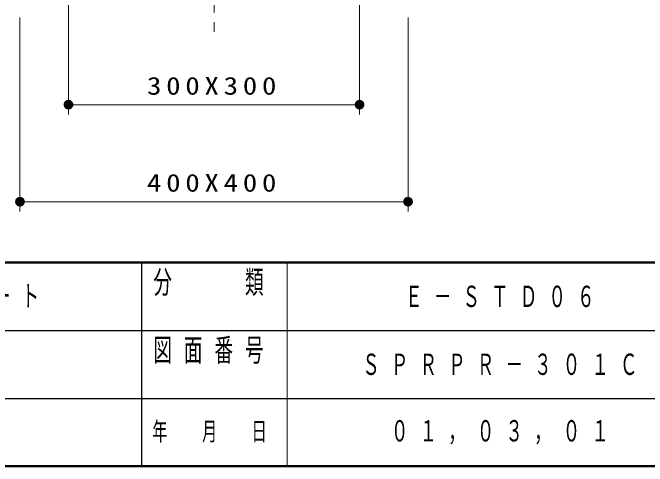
# Model space of a CAD drawing. Units: millimetres on the paper, scale 1:10. Extents: x -365 to 10, y -38 to 257.
# Drawn here: x -143.3 to -77.9, y 0 to 46.8 of the extents above; entities that cross this region are included whole.
import ezdxf

# ---------------------------------------------------------------- set-up
doc = ezdxf.new("R2010")
doc.units = ezdxf.units.MM
doc.linetypes.add('USER2', pattern=[6, 3, -1, 1, -1])
doc.layers.add('LY_1', color=7, linetype='Continuous', lineweight=13)
doc.layers.add('LY_2', color=7, linetype='Continuous', lineweight=13)
doc.styles.add('ＭＳ ゴシック', font='')
doc.styles.get('ＭＳ ゴシック').set_extended_font_data('MS Gothic')

# ---------------------------------------------------------------- blocks, each defined once
blk = doc.blocks.new('filled_dot')
at = {"color": 0, "linetype": 'Continuous', "lineweight": -2, "const_width": 1.25}
blk.add_lwpolyline([(-0.625, 0, 1), (0.625, 0, 1)], format="xyb", close=True, dxfattribs=at)

msp = doc.modelspace()

# ---------------------------------------------------------------- linework, layer by layer
at = {"layer": 'LY_1', "linetype": 'USER2'}
msp.add_line((-122.542, 181.795), (-122.542, 43.844), dxfattribs=at)
at = {"layer": 'LY_1'}
for p, q in [((-137.542, 56.279), (-137.542, 36.279)), ((-107.542, 56.279), (-107.542, 36.279)), ((-142.542, 46.279), (-142.542, 26.279)), ((-102.542, 46.279), (-102.542, 26.279)), ((-107.542, 37.279), (-137.542, 37.279)), ((-102.542, 27.279), (-142.542, 27.279))]:
    msp.add_line(p, q, dxfattribs=at)
at = {"layer": 'LY_2', "lineweight": 50}
for p, q in [((-365, 21), (0, 21)), ((-365, 0), (0, 0))]:
    msp.add_line(p, q, dxfattribs=at)
at = {"layer": 'LY_2', "color": 211, "lineweight": 25}
for p, q in [((-130, 21), (-130, 0)), ((-182.5, 14), (-70, 14)), ((-237.5, 7), (0, 7))]:
    msp.add_line(p, q, dxfattribs=at)
at = {"layer": 'LY_2'}
msp.add_line((-115, 21), (-115, 0), dxfattribs=at)

# ---------------------------------------------------------------- block references
at = {"layer": 'LY_1', "xscale": 0.4, "yscale": 0.4}
for p in [(-137.542, 37.279), (-142.542, 27.279)]:
    msp.add_blockref('filled_dot', p, dxfattribs=at)
at = {"layer": 'LY_1', "xscale": 0.4, "yscale": 0.4, "rotation": 180}
for p in [(-107.542, 37.279), (-102.542, 27.279)]:
    msp.add_blockref('filled_dot', p, dxfattribs=at)

# ---------------------------------------------------------------- texts
at = {"layer": 'LY_1', "style": 'ＭＳ ゴシック'}
for s, insert, char_height, attachment_point in [('\\T1.32;\\W1.2;300X300', (-122.542, 38.279), 1.833, 8), ('\\T1.32;\\W1.2;400X400', (-122.542, 28.279), 1.833, 8), ('\\T1.64;\\W0.6;フリーサポート', (-149.75, 17.5), 2.199, 5), ('\\T1.64;\\W0.6;Ｅ－ＳＴＤ０６', (-92.5, 17.5), 2.199, 5), ('\\T1.64;\\W0.6;ＳＰＲＰＲ－３０１Ｃ', (-92.5, 10.5), 2.199, 5), ('\\T1.64;\\W0.6;０１，０３，０１', (-92.5, 3.5), 2.199, 5)]:
    msp.add_mtext(s, dxfattribs=dict(at, insert=insert, char_height=char_height, attachment_point=attachment_point))
at = {"layer": 'LY_2', "color": 4, "style": 'ＭＳ ゴシック'}
for s, insert, char_height, attachment_point in [('\\T1.64;\\W0.6;分\u3000\u3000類', (-122.5, 20.167), 2.346, 2), ('\\T1.64;\\W0.6;図面番号', (-122.5, 13.167), 2.346, 2), ('\\T1.64;\\W0.6;年\u3000月\u3000日', (-122.5, 3.5), 1.906, 5)]:
    msp.add_mtext(s, dxfattribs=dict(at, insert=insert, char_height=char_height, attachment_point=attachment_point))

doc.saveas('drawing.dxf')
